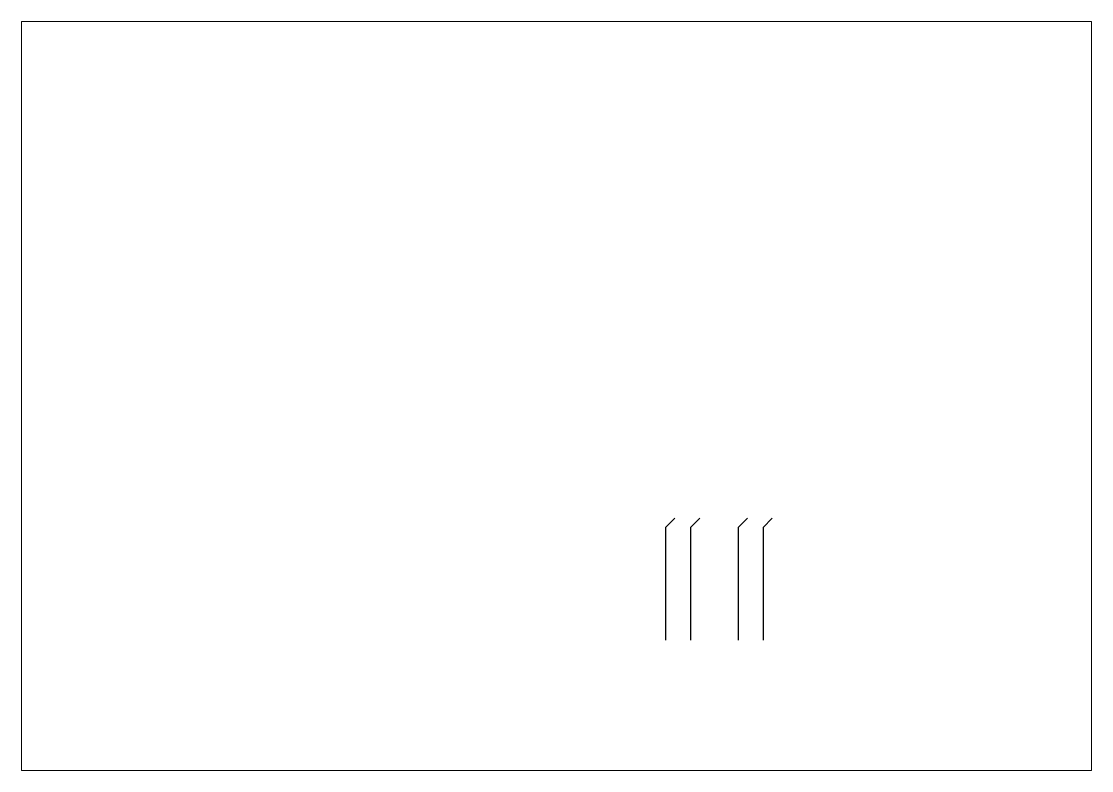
# Paper-space layout 'Layout2' of a CAD drawing. Extents: x 29 to 257, y 20 to 180.
# The model-space entities are those that its viewports show. They can reach past a viewport. Long polylines and large blocks are cut down to what shows.
import ezdxf

# ---------------------------------------------------------------- set-up
doc = ezdxf.new("R2010")
doc.units = 0
doc.layers.add('WIRES', color=7, linetype='Continuous')

msp = doc.modelspace()

# ---------------------------------------------------------------- linework, layer by layer
at = {"layer": 'WIRES'}
for p, q in [((253.66, 95.75), (257.38, 99.47)), ((263.66, 95.75), (267.38, 99.47)), ((282.72, 95.75), (286.44, 99.47)), ((292.72, 95.75), (296.44, 99.47)), ((253.66, 95.75), (253.66, 50.62)), ((263.66, 95.75), (263.66, 50.62)), ((282.72, 95.75), (282.72, 50.62)), ((292.72, 95.75), (292.72, 50.62))]:
    msp.add_line(p, q, dxfattribs=at)

psp = doc.layouts.new('Layout2')

# ---------------------------------------------------------------- viewports
at = {"layer": '0'}
psp.add_viewport(center=(142.7, 99.96), size=(228.31, 159.9353), view_center_point=(210, 148.5), view_height=300.3123, dxfattribs=at)

doc.saveas('drawing.dxf')
